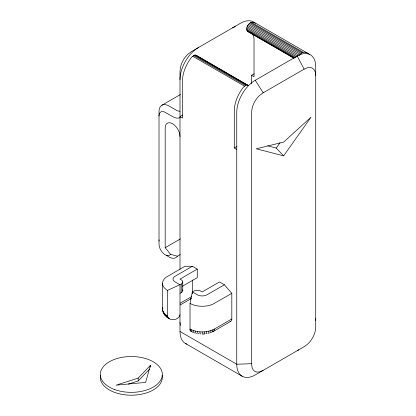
<?xml version="1.0" encoding="UTF-8"?>
<svg xmlns="http://www.w3.org/2000/svg" width="416" height="416" viewBox="0 0 416 416"><rect width="100%" height="100%" fill="white"/><g stroke="black" fill="none" stroke-linecap="round" stroke-linejoin="round"><path stroke-width="0.62" d="M159.016 116.033L159.073 115.003A8.715 5.034 60 0 1 164.382 111.94L174.039 117.343A15.714 9.074 60 0 0 179.353 117.868L179.993 117.593L180.419 116.688M293.961 58.235L247.707 31.528C244.889 28.439 248.326 22.552 252.179 22.225A26.177 15.111 -60 0 1 256.012 23.41L307.835 53.331M179.993 314.714C179.296 320.268 168.782 321.932 167.492 316.046L167.492 290.399L166.135 289.51A17.467 10.083 0 0 1 166.135 277.233L184.928 266.271L192.332 266.271L197.267 269.121L197.267 277.67L182.218 286.359M190.601 330.954L190.18 330.71L190.024 329.056L190.024 303.41L192.332 291.918L193.565 291.205A5.236 3.021 0 0 1 200.97 291.205L202.202 291.918L219.476 281.944L224.411 284.794L231.816 293.342L231.816 318.989A5.236 3.021 60 0 1 229.965 321.625M150.384 365.383L145.642 382.413L116.142 385.148L138.19 378.113L150.384 365.383L150.384 367.094M309.644 54.709A26.177 15.111 -60 0 0 304.002 52.146C302 52.161 300.513 53.83 299.536 55.406L247.707 25.485M267.784 145.881L276.24 148.054L279.958 142.808M283.644 155.849L311.038 117.161L283.644 142.085L256.251 148.793L283.644 155.849L276.24 148.054M195.416 54.995L248.596 85.701L196.18 55.234L194.522 55.084L191.714 57.132A26.177 15.111 -60 0 0 182.458 80.985L182.458 118.03L179.993 116.605L182.634 115.081M248.009 85.155L246.35 85.004L243.542 87.053A26.177 15.111 -60 0 0 234.286 110.906L234.286 147.95L236.751 149.375M128.393 384.093L138.19 380.962L149.51 369.143M315.723 75.847L315.286 72.238A15.616 9.017 -60 0 0 307.476 67.73L304.132 69.155L263.151 92.815L259.808 95.254A15.616 9.017 -60 0 0 252.002 108.779L251.56 112.892L251.56 363.683L252.002 367.292A15.616 9.017 -60 0 0 259.808 371.8L263.151 370.375M161.907 105.227L180.45 94.52M251.56 83.725L251.56 75.286L254.207 73.762M251.56 363.683L236.751 364.244L236.751 112.33A26.177 15.111 -60 0 1 255.263 80.272L297.216 56.051A26.177 15.111 -60 0 1 315.723 66.737L315.723 326.638L315.286 330.751A15.616 9.017 -60 0 1 307.476 344.276L304.132 346.715L255.263 374.93A26.177 15.111 -60 0 1 236.751 364.244L179.993 331.474L179.993 284.794L174.46 281.544A6.973 4.025 0 0 1 174.46 276.645L192.332 266.271M234.286 147.95L236.928 146.427M180.248 254.566L177.434 256.188L170.529 254.337L165.183 247.692L180.383 238.919M197.267 269.121L179.993 279.094L181.225 279.807A5.236 3.021 0 0 1 181.225 284.081L181.225 292.63L179.993 293.342M181.225 284.081L167.492 290.399M180.128 303.238L191.776 296.514M180.133 305.006L191.246 298.589A5.236 3.021 60 0 1 190.481 298.828M224.411 284.794L206.445 295.11A6.973 4.025 0 0 1 197.959 295.11L192.332 291.918M231.816 293.342L212.836 304.195A17.467 10.083 0 0 1 191.568 304.195L190.024 303.41M191.818 331.656A5.236 2.922 -61.6 0 1 190.024 329.056C197.486 332.909 206.924 332.909 214.38 329.056L231.816 318.989M213.33 331.432L230.734 321.386M232.565 27.836L235.352 26.65M204.142 334.038L202.202 334.11L202.202 331.926M247.707 31.528L248.477 31.767M251.285 22.313L303.108 52.234M250.328 22.719L302.151 52.64M249.366 23.421L301.194 53.342M248.477 24.362L300.3 54.283M247.12 26.707L297.83 55.988M246.75 27.955L296.904 56.909M246.626 29.13L295.662 57.444M246.75 30.165L294.674 57.834M247.12 30.982L293.93 58.011M251.56 75.286L254.03 76.71L254.03 39.666A15.704 9.069 -60 0 0 251.269 32.802M194.522 55.084L246.35 85.004M193.565 55.489L245.393 85.415M192.608 56.191L244.431 86.112M185.411 343.455L242.174 376.225M162.526 283.369L162.526 309.015C162.583 312.12 164.954 314.569 167.492 316.046A5.236 3.12 -58.3 0 0 169.4 318.713M196.18 55.234L196.773 55.78M255.263 80.272L263.151 92.815M297.216 56.051L304.132 69.155M179.993 322.364L180.357 325.369M192.332 280.004L192.332 293.753M182.759 281.944L182.759 290.493M179.993 269.157L179.993 71.573L180.43 67.46A15.616 9.017 -60 0 1 188.24 53.934L191.584 51.496L240.453 23.28A26.177 15.111 -60 0 1 255.351 23.364M165.183 247.692L165.183 128.003A10.473 6.048 60 0 1 172.588 123.729A10.473 6.048 60 0 1 179.993 136.552M138.19 378.113L138.19 380.962M179.993 111.186A10.473 6.048 60 0 1 176.29 110.193L168.886 105.919A13.962 8.06 60 0 0 159.016 111.618L159.016 244.13A8.726 5.039 60 0 0 163.587 253.651A8.726 5.039 60 0 0 170.529 254.337M208.884 331.157A5.242 1.638 76.6 0 1 207.88 333.455M210.933 330.569A5.242 2.142 71.6 0 1 209.622 332.961M212.831 329.836A5.242 2.605 66.1 0 1 211.234 332.337M214.38 329.056A5.236 2.922 61.6 0 1 212.592 331.656M167.138 316.997A5.242 3.708 -45 0 1 164.871 314.059M198.687 333.538A5.242 1.108 -81.2 0 1 197.683 331.578M196.524 333.455A5.242 1.638 -76.6 0 1 195.52 331.157M194.782 332.961A5.242 2.142 -71.6 0 1 193.471 330.569M162.859 308.818A5.242 4.243 12.8 0 1 162.682 307.7L162.526 309.015A5.242 4.28 0 0 0 162.713 310.123M165.277 315.557A5.242 3.952 -35.7 0 1 163.857 312.874M168.22 317.933A5.242 3.396 -53 0 1 166.14 315.156M163.379 312.416A5.242 4.243 -12.8 0 1 162.682 310.331M164.611 314.418A5.242 4.134 -24.9 0 1 163.124 311.626M182.582 289.713A5.236 3.021 0 0 1 181.225 292.63M200.429 333.736A5.242 0.556 -85.7 0 1 199.924 331.838M204.48 331.838A5.242 0.556 85.7 0 1 203.975 333.736M206.721 331.578A5.242 1.108 81.2 0 1 205.717 333.538M193.17 332.337A5.242 2.605 -66.1 0 1 191.573 329.836M177.434 256.188A13.962 8.06 60 0 1 166.332 255.091M159.068 241.077A13.962 8.06 60 0 1 159.016 239.855M186.961 344.157A26.177 15.111 -60 0 1 179.993 331.474M315.723 318.651A26.177 15.111 -60 0 1 315.671 320.351M298.662 349.809A26.177 15.111 -60 0 1 297.216 350.709M179.993 79.56A26.177 15.111 -60 0 1 198.5 47.502M162.157 375.414A31.028 17.914 0 0 1 131.3 395.2A31.028 17.914 0 0 1 100.443 375.414M114.405 389.459A31.028 17.914 0 0 0 162.287 375.372A31.028 17.914 0 0 0 117.213 358.478A31.028 17.914 0 0 0 114.405 389.459"/></g></svg>
